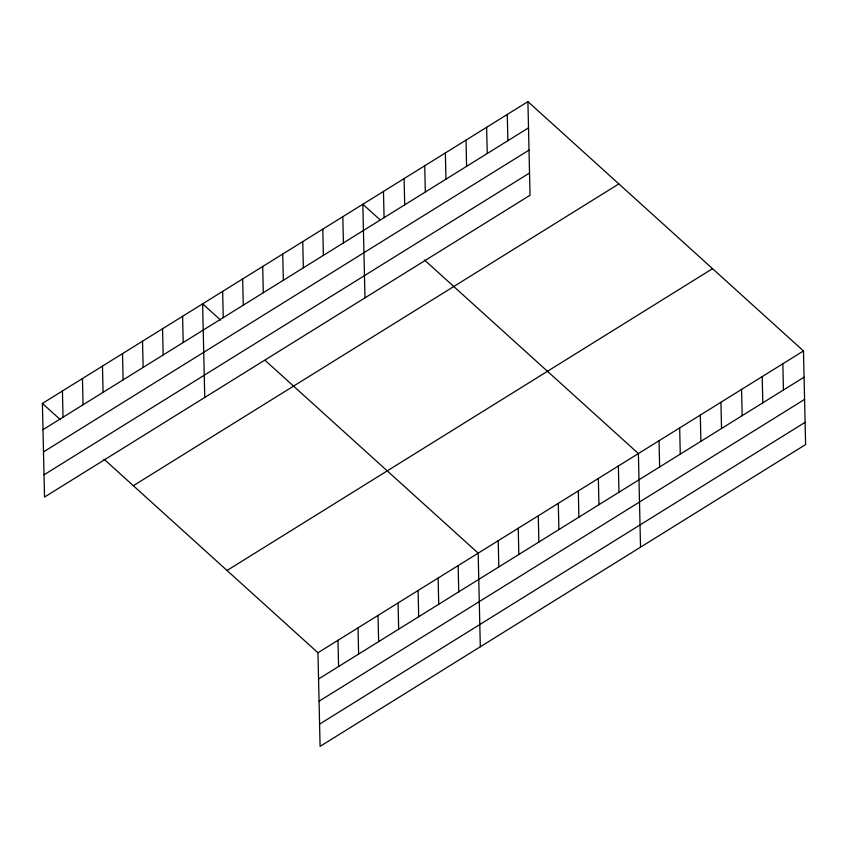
<?xml version="1.0" encoding="UTF-8"?>
<svg xmlns="http://www.w3.org/2000/svg" width="848" height="848" viewBox="0 0 848 848"><rect width="100%" height="100%" fill="white"/><g stroke="black" fill="none" stroke-linecap="round" stroke-linejoin="round"><path stroke-width="1.27" d="M527.912 101.633L530.042 195.252L44.52 497.055L42.4 403.436L527.912 101.633L803.48 350.945L805.6 444.564L320.088 746.367L317.958 652.748L103.975 459.139M42.994 429.671L528.505 127.868M43.502 451.899L529.014 150.107M44.022 474.816L529.534 173.024M133.337 485.703L618.849 183.91M227.031 570.471L712.543 268.678M317.958 652.748L803.48 350.945M318.551 678.983L804.074 377.18M319.06 701.211L804.572 399.419M319.579 724.128L805.091 422.336M379.893 219.674L362.838 204.251L364.969 297.871M424.413 259.954L638.396 453.563L640.526 547.183M220.618 320.12L202.619 303.838L204.75 397.458M265.138 360.4L478.177 553.15L480.307 646.77M42.4 403.436L60.399 419.718M782.842 363.771L783.435 390.006M762.204 376.597L762.797 402.832M741.576 389.423L742.17 415.658M720.938 402.249L721.531 428.484M700.3 415.075L700.904 441.31M679.672 427.901L680.266 454.136M659.034 440.727L659.627 466.962M618.372 466.008L618.966 492.243M598.349 478.452L598.942 504.687M578.315 490.907L578.908 517.142M558.291 503.352L558.885 529.587M538.268 515.807L538.862 542.042M518.234 528.251L518.828 554.486M507.284 114.459L507.878 140.694M498.211 540.706L498.804 566.941M486.646 127.285L487.24 153.52M466.008 140.111L466.601 166.346M458.153 565.595L458.747 591.83M445.38 152.937L445.974 179.172M438.13 578.05L438.723 604.285M424.742 165.763L425.336 191.998M418.096 590.494L418.689 616.729M404.104 178.589L404.708 204.824M398.072 602.949L398.666 629.184M383.476 191.415L384.07 217.65M378.038 615.394L378.643 641.629M358.015 627.849L358.609 654.084M342.815 216.696L343.408 242.931M337.992 640.293L338.585 666.528M322.781 229.14L323.385 255.375M302.757 241.595L303.351 267.83M282.734 254.04L283.327 280.275M262.7 266.495L263.293 292.73M242.676 278.939L243.27 305.174M222.642 291.394L223.247 317.629M182.596 316.283L183.189 342.518M162.562 328.738L163.155 354.973M142.538 341.182L143.132 367.417M122.515 353.637L123.108 379.872M102.481 366.082L103.074 392.317M82.457 378.537L83.051 404.772M62.423 390.981L63.028 417.216"/></g></svg>
